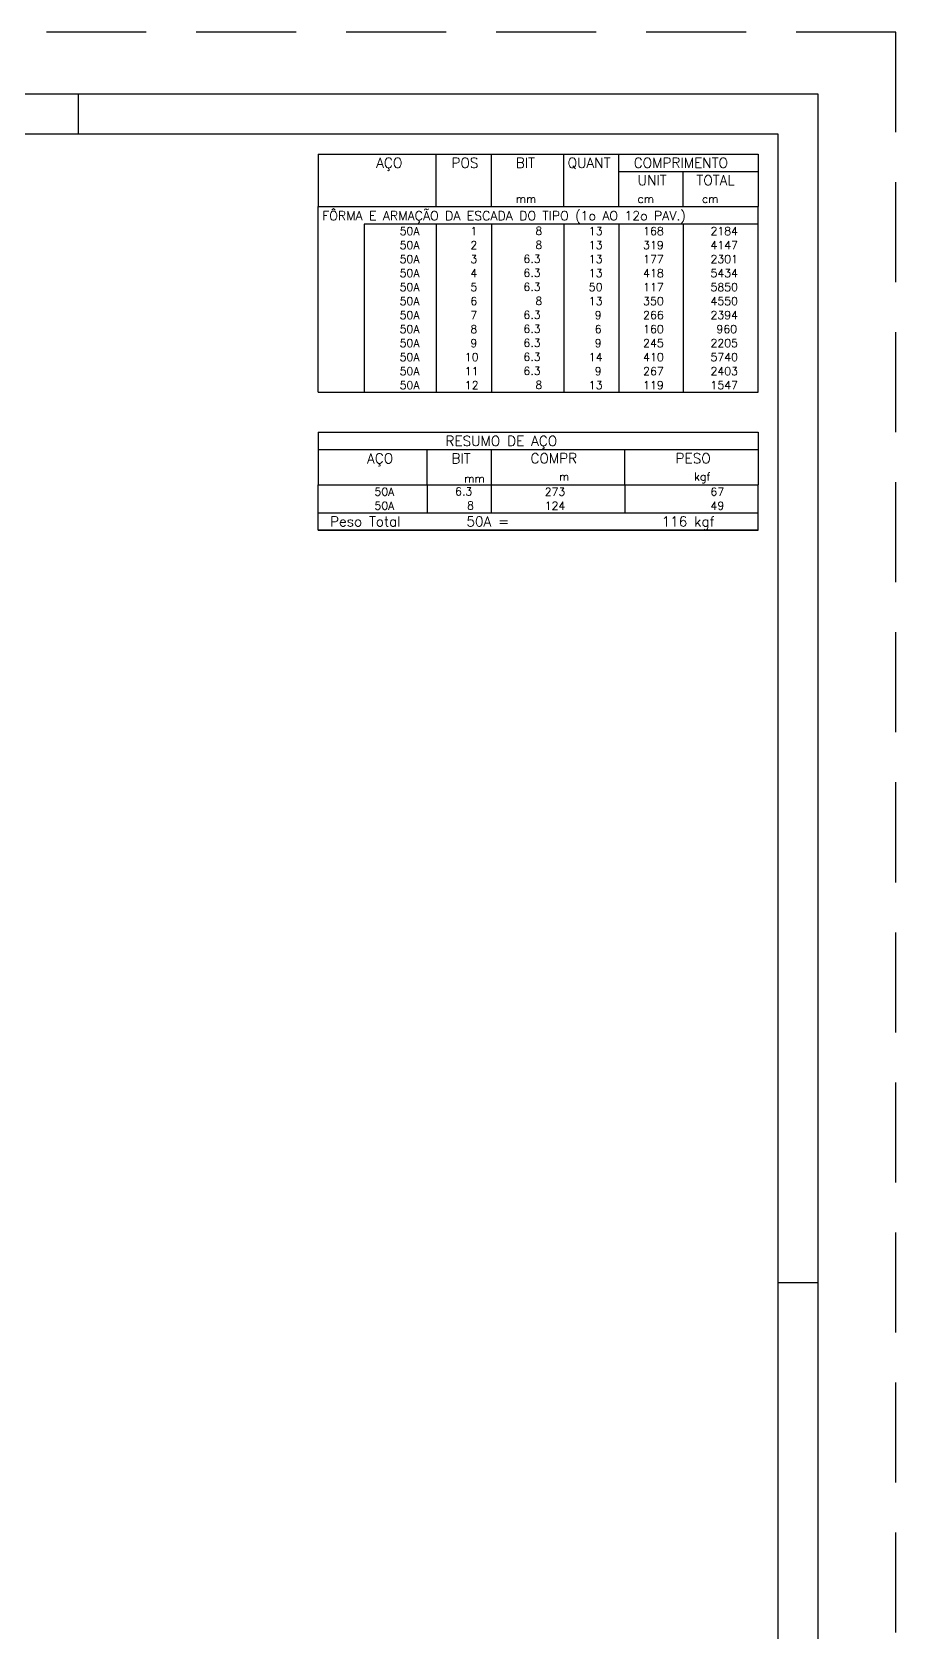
# Model space of a CAD drawing. Extents: x -3.5 to 84.5, y -1.5 to 60.9.
# Drawn here: x 62.84 to 84.45, y 20.94 to 60.95 of the extents above; entities that cross this region are included whole.
import ezdxf

# ---------------------------------------------------------------- set-up
doc = ezdxf.new("R2010")
doc.units = 0
doc.header["$MEASUREMENT"] = 0
doc.linetypes.add('HIDDEN', pattern=[0.375, 0.25, -0.125])
doc.layers.get('0').update_dxf_attribs({"linetype": 'CONTINUOUS'})
doc.layers.get('Defpoints').update_dxf_attribs({"linetype": 'CONTINUOUS'})
doc.layers.add('ARQ_FOLHA', color=7, linetype='CONTINUOUS')
doc.layers.add('PENA_02', color=2, linetype='CONTINUOUS')
doc.styles.get("Standard").update_dxf_attribs({"font": 'ROMANS.SHX'})

# ---------------------------------------------------------------- blocks, each defined once
blk = doc.blocks.new('FOLHA A1 - 841 X 594')
at = {"layer": 'ARQ_FOLHA', "color": 1}
for p, q in [((-185, 584), (-185, 594)), ((-10, 297), (0, 297))]:
    blk.add_line(p, q, dxfattribs=at)
for points in [[(-841, 0), (0, 0), (0, 594), (-841, 594)], [(-816, 10), (-10, 10), (-10, 584), (-816, 584)]]:
    blk.add_lwpolyline(points, close=True, dxfattribs=at)
at = {"layer": 'Defpoints', "color": 8, "linetype": 'HIDDEN', "ltscale": 100}
blk.add_lwpolyline([(-860.5, 609.5), (-860.5, -15.5), (19.5, -15.5), (19.5, 609.5)], close=True, dxfattribs=at)
blk = doc.blocks.new('*U24')
blk.add_blockref('FOLHA A1 - 841 X 594', (0, 0))

msp = doc.modelspace()

# ---------------------------------------------------------------- linework, layer by layer
at = {"layer": 'PENA_02', "linetype": 'Continuous'}
for p, q in [((70.004, 57.9), (70.004, 56.587)), ((70.004, 57.9), (81.004, 57.9)), ((72.954, 56.587), (72.954, 57.9)), ((74.334, 56.587), (74.334, 57.9)), ((76.144, 56.587), (76.144, 57.9)), ((77.524, 56.587), (77.524, 57.9)), ((81.004, 57.9), (81.004, 56.587)), ((77.524, 57.462), (81.004, 57.462)), ((79.134, 56.587), (79.134, 57.462)), ((70.004, 56.587), (81.004, 56.587)), ((70.004, 56.15), (70.004, 56.587)), ((70.004, 56.587), (81.004, 56.587)), ((81.004, 56.15), (81.004, 56.587)), ((70.004, 55.8), (70.004, 56.15)), ((81.004, 56.15), (71.154, 56.15)), ((71.154, 56.15), (71.154, 55.8)), ((72.954, 56.15), (72.954, 55.8)), ((74.334, 56.15), (74.334, 55.8)), ((76.144, 56.15), (76.144, 55.8)), ((77.524, 56.15), (77.524, 55.8)), ((79.134, 56.15), (79.134, 55.8)), ((81.004, 55.8), (81.004, 56.15)), ((70.004, 55.45), (70.004, 55.8)), ((71.154, 55.8), (71.154, 55.45)), ((72.954, 55.8), (72.954, 55.45)), ((74.334, 55.8), (74.334, 55.45)), ((76.144, 55.8), (76.144, 55.45)), ((77.524, 55.8), (77.524, 55.45)), ((79.134, 55.8), (79.134, 55.45)), ((81.004, 55.45), (81.004, 55.8)), ((70.004, 55.1), (70.004, 55.45)), ((71.154, 55.45), (71.154, 55.1)), ((72.954, 55.45), (72.954, 55.1)), ((74.334, 55.45), (74.334, 55.1)), ((76.144, 55.45), (76.144, 55.1)), ((77.524, 55.45), (77.524, 55.1)), ((79.134, 55.45), (79.134, 55.1)), ((81.004, 55.1), (81.004, 55.45)), ((70.004, 54.75), (70.004, 55.1)), ((71.154, 55.1), (71.154, 54.75)), ((72.954, 55.1), (72.954, 54.75)), ((74.334, 55.1), (74.334, 54.75)), ((76.144, 55.1), (76.144, 54.75)), ((77.524, 55.1), (77.524, 54.75)), ((79.134, 55.1), (79.134, 54.75)), ((81.004, 54.75), (81.004, 55.1)), ((70.004, 54.4), (70.004, 54.75)), ((71.154, 54.75), (71.154, 54.4)), ((72.954, 54.75), (72.954, 54.4)), ((74.334, 54.75), (74.334, 54.4)), ((76.144, 54.75), (76.144, 54.4)), ((77.524, 54.75), (77.524, 54.4)), ((79.134, 54.75), (79.134, 54.4)), ((81.004, 54.4), (81.004, 54.75)), ((70.004, 54.05), (70.004, 54.4)), ((70.004, 53.7), (70.004, 54.05)), ((71.154, 54.4), (71.154, 54.05)), ((71.154, 54.05), (71.154, 53.7)), ((72.954, 54.4), (72.954, 54.05)), ((72.954, 54.05), (72.954, 53.7)), ((74.334, 54.4), (74.334, 54.05)), ((74.334, 54.05), (74.334, 53.7)), ((76.144, 54.4), (76.144, 54.05)), ((76.144, 54.05), (76.144, 53.7)), ((77.524, 54.4), (77.524, 54.05)), ((77.524, 54.05), (77.524, 53.7)), ((79.134, 54.4), (79.134, 54.05)), ((79.134, 54.05), (79.134, 53.7)), ((81.004, 54.05), (81.004, 54.4)), ((81.004, 53.7), (81.004, 54.05)), ((70.004, 53.35), (70.004, 53.7)), ((71.154, 53.7), (71.154, 53.35)), ((72.954, 53.7), (72.954, 53.35)), ((74.334, 53.7), (74.334, 53.35)), ((76.144, 53.7), (76.144, 53.35)), ((77.524, 53.7), (77.524, 53.35)), ((79.134, 53.7), (79.134, 53.35)), ((81.004, 53.35), (81.004, 53.7)), ((70.004, 53), (70.004, 53.35)), ((71.154, 53.35), (71.154, 53)), ((72.954, 53.35), (72.954, 53)), ((74.334, 53.35), (74.334, 53)), ((76.144, 53.35), (76.144, 53)), ((77.524, 53.35), (77.524, 53)), ((79.134, 53.35), (79.134, 53)), ((81.004, 53), (81.004, 53.35)), ((70.004, 52.65), (70.004, 53)), ((71.154, 53), (71.154, 52.65)), ((72.954, 53), (72.954, 52.65)), ((74.334, 53), (74.334, 52.65)), ((76.144, 53), (76.144, 52.65)), ((77.524, 53), (77.524, 52.65)), ((79.134, 53), (79.134, 52.65)), ((81.004, 52.65), (81.004, 53)), ((70.004, 52.3), (70.004, 52.65)), ((71.154, 52.65), (71.154, 52.3)), ((72.954, 52.65), (72.954, 52.3)), ((74.334, 52.65), (74.334, 52.3)), ((76.144, 52.65), (76.144, 52.3)), ((77.524, 52.65), (77.524, 52.3)), ((79.134, 52.65), (79.134, 52.3)), ((81.004, 52.3), (81.004, 52.65)), ((70.004, 51.95), (70.004, 52.3)), ((71.154, 52.3), (71.154, 51.95)), ((72.954, 52.3), (72.954, 51.95)), ((74.334, 52.3), (74.334, 51.95)), ((76.144, 52.3), (76.144, 51.95)), ((77.524, 52.3), (77.524, 51.95)), ((79.134, 52.3), (79.134, 51.95)), ((81.004, 51.95), (81.004, 52.3)), ((70.004, 51.95), (81.004, 51.95)), ((70.004, 50.95), (70.004, 49.638)), ((70.004, 50.95), (81.004, 50.95)), ((81.004, 50.95), (81.004, 49.638)), ((70.004, 50.513), (81.004, 50.513)), ((72.724, 49.638), (72.724, 50.513)), ((74.334, 49.638), (74.334, 50.513)), ((77.669, 49.638), (77.669, 50.513)), ((70.004, 49.638), (81.004, 49.638)), ((70.004, 49.288), (70.004, 49.638)), ((72.724, 49.638), (72.724, 49.288)), ((74.334, 49.288), (74.334, 49.638)), ((77.669, 49.638), (77.669, 49.288)), ((81.004, 49.288), (81.004, 49.638)), ((70.004, 48.938), (70.004, 49.288)), ((72.724, 49.288), (72.724, 48.938)), ((74.334, 48.938), (74.334, 49.288)), ((77.669, 49.288), (77.669, 48.938)), ((81.004, 48.938), (81.004, 49.288)), ((70.004, 48.938), (81.004, 48.938)), ((70.004, 48.5), (70.004, 48.938)), ((70.004, 48.938), (81.004, 48.938)), ((81.004, 48.5), (81.004, 48.938)), ((81.004, 48.5), (70.004, 48.5)), ((70.004, 48.5), (81.004, 48.5))]:
    msp.add_line(p, q, dxfattribs=at)

# ---------------------------------------------------------------- block references
at = {"xscale": 0.09999999999999938, "yscale": 0.09999999999999938, "zscale": 0.09999999999999938}
msp.add_blockref('*U24', (82.504, 0), dxfattribs=at)

# ---------------------------------------------------------------- texts
at = {"layer": 'PENA_02', "linetype": 'Continuous'}
for s, height, p in [('AÇO', 0.25, (71.454, 57.556)), ('POS', 0.25, (73.334, 57.556)), ('BIT', 0.25, (74.944, 57.556)), ('QUANT', 0.25, (76.241, 57.556)), ('COMPRIMENTO', 0.25, (77.894, 57.556)), ('UNIT', 0.25, (77.991, 57.119)), ('TOTAL', 0.25, (79.464, 57.119)), ('mm', 0.2, (74.944, 56.681)), ('cm', 0.2, (77.991, 56.681)), ('cm', 0.2, (79.601, 56.681)), ('FÔRMA E ARMAÇÃO DA ESCADA DO TIPO (1o AO 12o PAV.)', 0.23, (70.1, 56.244)), ('     50A', 0.2, (71.294, 55.875)), ('  1', 0.2, (73.534, 55.875)), ('      8', 0.2, (74.541, 55.881)), ('   13', 0.2, (76.324, 55.875)), ('    168', 0.2, (77.534, 55.875)), ('   2184', 0.2, (79.368, 55.875)), ('     50A', 0.2, (71.294, 55.525)), ('  2', 0.2, (73.534, 55.525)), ('      8', 0.2, (74.541, 55.531)), ('   13', 0.2, (76.324, 55.525)), ('    319', 0.2, (77.534, 55.525)), ('   4147', 0.2, (79.368, 55.525)), ('     50A', 0.2, (71.294, 55.175)), ('  3', 0.2, (73.534, 55.175)), ('    6.3', 0.2, (74.541, 55.181)), ('   13', 0.2, (76.324, 55.175)), ('    177', 0.2, (77.534, 55.175)), ('   2301', 0.2, (79.368, 55.175)), ('     50A', 0.2, (71.294, 54.825)), ('  4', 0.2, (73.534, 54.825)), ('    6.3', 0.2, (74.541, 54.831)), ('   13', 0.2, (76.324, 54.825)), ('    418', 0.2, (77.534, 54.825)), ('   5434', 0.2, (79.368, 54.825)), ('     50A', 0.2, (71.294, 54.475)), ('  5', 0.2, (73.534, 54.475)), ('    6.3', 0.2, (74.541, 54.481)), ('   50', 0.2, (76.324, 54.475)), ('    117', 0.2, (77.534, 54.475)), ('   5850', 0.2, (79.368, 54.475)), ('     50A', 0.2, (71.294, 54.125)), ('  6', 0.2, (73.534, 54.125)), ('      8', 0.2, (74.541, 54.131)), ('   13', 0.2, (76.324, 54.125)), ('    350', 0.2, (77.534, 54.125)), ('   4550', 0.2, (79.368, 54.125)), ('     50A', 0.2, (71.294, 53.775)), ('     50A', 0.2, (71.294, 53.425)), ('  7', 0.2, (73.534, 53.775)), ('  8', 0.2, (73.534, 53.425)), ('    6.3', 0.2, (74.541, 53.781)), ('    6.3', 0.2, (74.541, 53.431)), ('    9', 0.2, (76.324, 53.775)), ('    6', 0.2, (76.324, 53.425)), ('    266', 0.2, (77.534, 53.775)), ('    160', 0.2, (77.534, 53.425)), ('   2394', 0.2, (79.368, 53.775)), ('    960', 0.2, (79.368, 53.425)), ('     50A', 0.2, (71.294, 53.075)), ('  9', 0.2, (73.534, 53.075)), ('    6.3', 0.2, (74.541, 53.081)), ('    9', 0.2, (76.324, 53.075)), ('    245', 0.2, (77.534, 53.075)), ('   2205', 0.2, (79.368, 53.075)), ('     50A', 0.2, (71.294, 52.725)), (' 10', 0.2, (73.534, 52.725)), ('    6.3', 0.2, (74.541, 52.731)), ('   14', 0.2, (76.324, 52.725)), ('    410', 0.2, (77.534, 52.725)), ('   5740', 0.2, (79.368, 52.725)), ('     50A', 0.2, (71.294, 52.375)), (' 11', 0.2, (73.534, 52.375)), ('    6.3', 0.2, (74.541, 52.381)), ('    9', 0.2, (76.324, 52.375)), ('    267', 0.2, (77.534, 52.375)), ('   2403', 0.2, (79.368, 52.375)), ('     50A', 0.2, (71.294, 52.025)), (' 12', 0.2, (73.534, 52.025)), ('      8', 0.2, (74.541, 52.031)), ('   13', 0.2, (76.324, 52.025)), ('    119', 0.2, (77.534, 52.025)), ('   1547', 0.2, (79.368, 52.025)), ('RESUMO DE AÇO', 0.25, (73.185, 50.606)), ('AÇO', 0.25, (71.224, 50.169)), ('BIT', 0.25, (73.334, 50.169)), ('COMPR', 0.25, (75.313, 50.172)), ('PESO', 0.25, (78.942, 50.172)), ('mm', 0.2, (73.655, 49.695)), ('m', 0.2, (76.027, 49.741)), ('kgf', 0.2, (79.405, 49.741)), ('     50A', 0.2, (70.664, 49.363)), ('     50A', 0.2, (70.664, 49.013)), ('    6.3', 0.2, (72.831, 49.369)), ('      8', 0.2, (72.831, 49.019)), ('    273', 0.2, (75.072, 49.363)), ('    124', 0.2, (75.072, 49.013)), ('      49', 0.2, (78.919, 49.013)), ('      67', 0.2, (78.919, 49.363)), ('Peso Total        50A =', 0.25, (70.297, 48.594)), ('     116 kgf', 0.25, (77.661, 48.594))]:
    msp.add_text(s, height=height, dxfattribs=at).set_placement(p)

doc.saveas('drawing.dxf')
